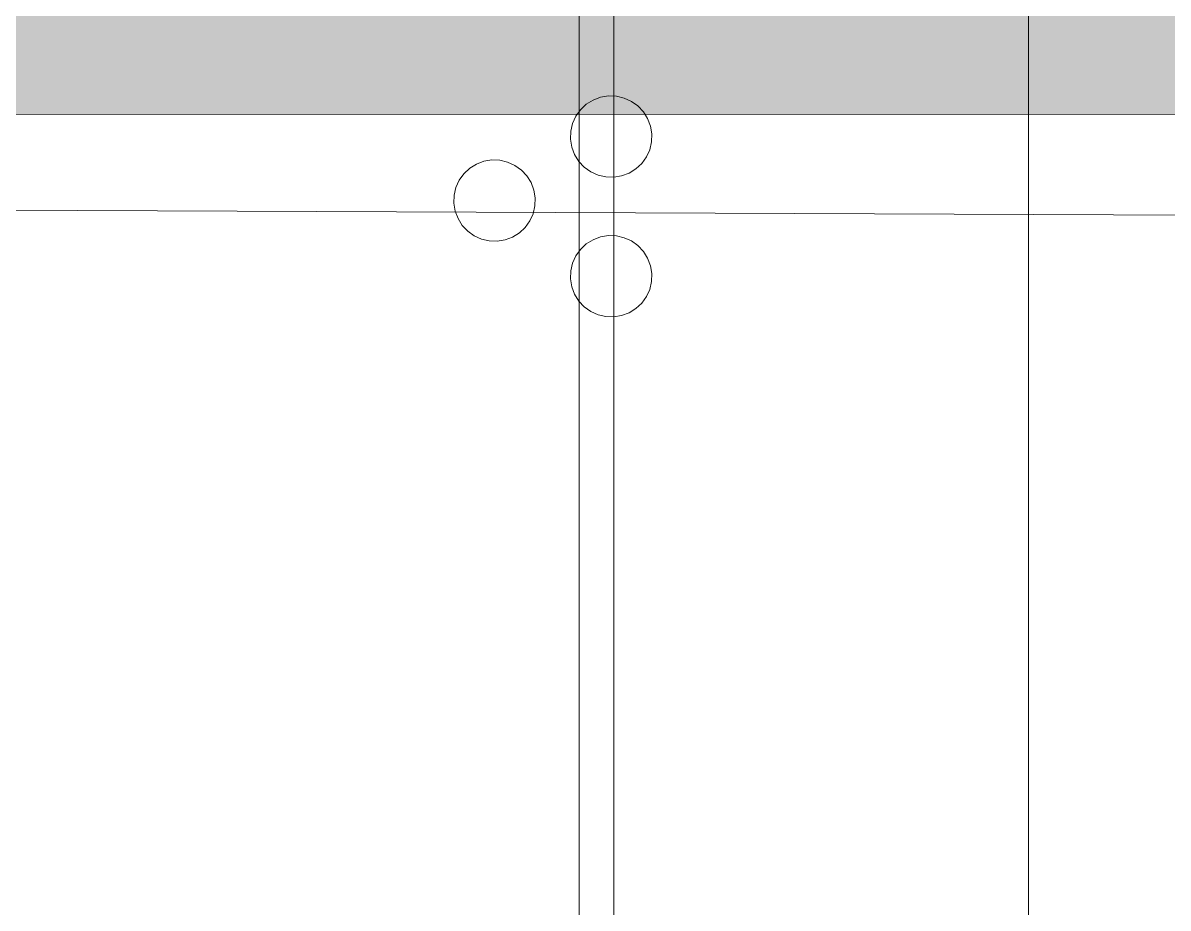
# Model space of a CAD drawing. Header units: inches. Extents: x -10671 to 1761, y -674 to 7170.
# Drawn here: x -7767.1 to -7570.3, y 5463.4 to 5615.5 of the extents above; entities that cross this region are included whole.
import ezdxf

# ---------------------------------------------------------------- set-up
doc = ezdxf.new("R2010")
doc.units = ezdxf.units.IN
doc.header["$LTSCALE"] = 19.2
doc.header["$MEASUREMENT"] = 0
doc.layers.add('Venue-Ceiling-HVAC', color=7, linetype='Continuous', lineweight=5, true_color=0xbbbbbb)
doc.layers.add('Venue-Rigging Steel-High', color=7, linetype='Continuous', lineweight=5, true_color=0x800000)
for name, color, linetype, lineweight in [('Venue-Ceiling-Lights', 7, 'Continuous', 5), ('Venue-Ceiling-Lights Circuits', 7, 'Continuous', 5), ('Venue-Walls and Doors', 7, 'Continuous', 5)]:
    doc.layers.add(name, color=color, linetype=linetype, lineweight=lineweight)

# ---------------------------------------------------------------- blocks, each defined once
blk = doc.blocks.new('Group-1308-1')
at = {"layer": 'Venue-Ceiling-Lights', "color": 12, "linetype": 'Continuous', "lineweight": 5, "true_color": 0xdd0000}
for points, invisible_edges in [([(-7672.96, 5595.51, 372.05), (-7670.24, 5601.52, 372.05), (-7666.44, 5602.95, 372.05), (-7672.96, 5595.51, 372.05)], 15), ([(-7665.52, 5588.98, 372.05), (-7672.96, 5595.51, 372.05), (-7666.44, 5602.95, 372.05), (-7665.52, 5588.98, 372.05)], 15), ([(-7666.44, 5602.95, 360.05), (-7670.24, 5601.52, 360.05), (-7672.96, 5595.51, 360.05), (-7666.44, 5602.95, 360.05)], 15), ([(-7658.99, 5596.42, 360.05), (-7666.44, 5602.95, 360.05), (-7672.96, 5595.51, 360.05), (-7658.99, 5596.42, 360.05)], 15), ([(-7672.96, 5595.51, 372.05), (-7672.04, 5599.47, 372.05), (-7670.24, 5601.52, 372.05), (-7672.96, 5595.51, 372.05)], 15), ([(-7670.24, 5601.52, 360.05), (-7672.04, 5599.47, 360.05), (-7672.96, 5595.51, 360.05), (-7670.24, 5601.52, 360.05)], 15), ([(-7672.04, 5599.47, 372.05), (-7671.24, 5600.58, 372.05), (-7670.24, 5601.52, 372.05), (-7672.04, 5599.47, 372.05)], 12), ([(-7670.24, 5601.52, 360.05), (-7671.24, 5600.58, 360.05), (-7672.04, 5599.47, 360.05), (-7670.24, 5601.52, 360.05)], 12), ([(-7670.24, 5601.52, 372.05), (-7669.08, 5602.24, 372.05), (-7666.44, 5602.95, 372.05), (-7670.24, 5601.52, 372.05)], 14), ([(-7666.44, 5602.95, 360.05), (-7669.08, 5602.24, 360.05), (-7670.24, 5601.52, 360.05), (-7666.44, 5602.95, 360.05)], 13), ([(-7669.08, 5602.24, 372.05), (-7667.79, 5602.73, 372.05), (-7666.44, 5602.95, 372.05), (-7669.08, 5602.24, 372.05)], 12), ([(-7666.44, 5602.95, 360.05), (-7667.79, 5602.73, 360.05), (-7669.08, 5602.24, 360.05), (-7666.44, 5602.95, 360.05)], 12), ([(-7666.44, 5602.95, 372.05), (-7665.07, 5602.91, 372.05), (-7662.48, 5602.03, 372.05), (-7666.44, 5602.95, 372.05)], 14), ([(-7666.44, 5602.95, 372.05), (-7662.48, 5602.03, 372.05), (-7660.43, 5600.23, 372.05), (-7666.44, 5602.95, 372.05)], 15), ([(-7666.44, 5602.95, 372.05), (-7660.43, 5600.23, 372.05), (-7658.99, 5596.42, 372.05), (-7666.44, 5602.95, 372.05)], 15), ([(-7666.44, 5602.95, 372.05), (-7658.99, 5596.42, 372.05), (-7665.52, 5588.98, 372.05), (-7666.44, 5602.95, 372.05)], 15), ([(-7662.48, 5602.03, 360.05), (-7665.07, 5602.91, 360.05), (-7666.44, 5602.95, 360.05), (-7662.48, 5602.03, 360.05)], 13), ([(-7660.43, 5600.23, 360.05), (-7662.48, 5602.03, 360.05), (-7666.44, 5602.95, 360.05), (-7660.43, 5600.23, 360.05)], 15), ([(-7658.99, 5596.42, 360.05), (-7660.43, 5600.23, 360.05), (-7666.44, 5602.95, 360.05), (-7658.99, 5596.42, 360.05)], 15), ([(-7665.07, 5602.91, 372.05), (-7663.73, 5602.6, 372.05), (-7662.48, 5602.03, 372.05), (-7665.07, 5602.91, 372.05)], 12), ([(-7662.48, 5602.03, 360.05), (-7663.73, 5602.6, 360.05), (-7665.07, 5602.91, 360.05), (-7662.48, 5602.03, 360.05)], 12), ([(-7662.48, 5602.03, 372.05), (-7661.36, 5601.23, 372.05), (-7660.43, 5600.23, 372.05), (-7662.48, 5602.03, 372.05)], 12), ([(-7660.43, 5600.23, 360.05), (-7661.36, 5601.23, 360.05), (-7662.48, 5602.03, 360.05), (-7660.43, 5600.23, 360.05)], 12), ([(-7672.96, 5595.51, 372.05), (-7672.92, 5596.88, 372.05), (-7672.04, 5599.47, 372.05), (-7672.96, 5595.51, 372.05)], 14), ([(-7672.04, 5599.47, 360.05), (-7672.92, 5596.88, 360.05), (-7672.96, 5595.51, 360.05), (-7672.04, 5599.47, 360.05)], 13), ([(-7672.92, 5596.88, 372.05), (-7672.61, 5598.22, 372.05), (-7672.04, 5599.47, 372.05), (-7672.92, 5596.88, 372.05)], 12), ([(-7672.04, 5599.47, 360.05), (-7672.61, 5598.22, 360.05), (-7672.92, 5596.88, 360.05), (-7672.04, 5599.47, 360.05)], 12), ([(-7660.43, 5600.23, 372.05), (-7659.7, 5599.06, 372.05), (-7658.99, 5596.42, 372.05), (-7660.43, 5600.23, 372.05)], 14), ([(-7658.99, 5596.42, 360.05), (-7659.7, 5599.06, 360.05), (-7660.43, 5600.23, 360.05), (-7658.99, 5596.42, 360.05)], 13), ([(-7659.7, 5599.06, 372.05), (-7659.22, 5597.78, 372.05), (-7658.99, 5596.42, 372.05), (-7659.7, 5599.06, 372.05)], 12), ([(-7658.99, 5596.42, 360.05), (-7659.22, 5597.78, 360.05), (-7659.7, 5599.06, 360.05), (-7658.99, 5596.42, 360.05)], 12), ([(-7672.96, 5595.51, 360.05), (-7665.52, 5588.98, 360.05), (-7658.99, 5596.42, 360.05), (-7672.96, 5595.51, 360.05)], 15), ([(-7672.26, 5592.87, 372.05), (-7672.74, 5594.15, 372.05), (-7672.96, 5595.51, 372.05), (-7672.26, 5592.87, 372.05)], 12), ([(-7671.53, 5591.71, 372.05), (-7672.26, 5592.87, 372.05), (-7672.96, 5595.51, 372.05), (-7671.53, 5591.71, 372.05)], 14), ([(-7665.52, 5588.98, 372.05), (-7671.53, 5591.71, 372.05), (-7672.96, 5595.51, 372.05), (-7665.52, 5588.98, 372.05)], 15), ([(-7672.96, 5595.51, 360.05), (-7672.74, 5594.15, 360.05), (-7672.26, 5592.87, 360.05), (-7672.96, 5595.51, 360.05)], 12), ([(-7672.96, 5595.51, 360.05), (-7672.26, 5592.87, 360.05), (-7671.53, 5591.71, 360.05), (-7672.96, 5595.51, 360.05)], 13), ([(-7672.96, 5595.51, 360.05), (-7671.53, 5591.71, 360.05), (-7665.52, 5588.98, 360.05), (-7672.96, 5595.51, 360.05)], 15), ([(-7658.99, 5596.42, 372.05), (-7661.72, 5590.41, 372.05), (-7665.52, 5588.98, 372.05), (-7658.99, 5596.42, 372.05)], 15), ([(-7665.52, 5588.98, 360.05), (-7661.72, 5590.41, 360.05), (-7658.99, 5596.42, 360.05), (-7665.52, 5588.98, 360.05)], 15), ([(-7658.99, 5596.42, 372.05), (-7659.92, 5592.47, 372.05), (-7661.72, 5590.41, 372.05), (-7658.99, 5596.42, 372.05)], 15), ([(-7661.72, 5590.41, 360.05), (-7659.92, 5592.47, 360.05), (-7658.99, 5596.42, 360.05), (-7661.72, 5590.41, 360.05)], 15), ([(-7658.99, 5596.42, 372.05), (-7659.04, 5595.05, 372.05), (-7659.92, 5592.47, 372.05), (-7658.99, 5596.42, 372.05)], 14), ([(-7659.92, 5592.47, 360.05), (-7659.04, 5595.05, 360.05), (-7658.99, 5596.42, 360.05), (-7659.92, 5592.47, 360.05)], 13), ([(-7659.04, 5595.05, 372.05), (-7659.35, 5593.72, 372.05), (-7659.92, 5592.47, 372.05), (-7659.04, 5595.05, 372.05)], 12), ([(-7659.92, 5592.47, 360.05), (-7659.35, 5593.72, 360.05), (-7659.04, 5595.05, 360.05), (-7659.92, 5592.47, 360.05)], 12), ([(-7693, 5584.51, 372.05), (-7690.28, 5590.52, 372.05), (-7686.47, 5591.95, 372.05), (-7693, 5584.51, 372.05)], 15), ([(-7685.56, 5577.98, 372.05), (-7693, 5584.51, 372.05), (-7686.47, 5591.95, 372.05), (-7685.56, 5577.98, 372.05)], 15), ([(-7686.47, 5591.95, 360.05), (-7690.28, 5590.52, 360.05), (-7693, 5584.51, 360.05), (-7686.47, 5591.95, 360.05)], 15), ([(-7679.03, 5585.42, 360.05), (-7686.47, 5591.95, 360.05), (-7693, 5584.51, 360.05), (-7679.03, 5585.42, 360.05)], 15), ([(-7690.28, 5590.52, 372.05), (-7689.11, 5591.24, 372.05), (-7686.47, 5591.95, 372.05), (-7690.28, 5590.52, 372.05)], 14), ([(-7686.47, 5591.95, 360.05), (-7689.11, 5591.24, 360.05), (-7690.28, 5590.52, 360.05), (-7686.47, 5591.95, 360.05)], 13), ([(-7689.11, 5591.24, 372.05), (-7687.83, 5591.73, 372.05), (-7686.47, 5591.95, 372.05), (-7689.11, 5591.24, 372.05)], 12), ([(-7686.47, 5591.95, 360.05), (-7687.83, 5591.73, 360.05), (-7689.11, 5591.24, 360.05), (-7686.47, 5591.95, 360.05)], 12), ([(-7686.47, 5591.95, 372.05), (-7685.1, 5591.91, 372.05), (-7682.51, 5591.03, 372.05), (-7686.47, 5591.95, 372.05)], 14), ([(-7686.47, 5591.95, 372.05), (-7682.51, 5591.03, 372.05), (-7680.46, 5589.23, 372.05), (-7686.47, 5591.95, 372.05)], 15), ([(-7686.47, 5591.95, 372.05), (-7680.46, 5589.23, 372.05), (-7679.03, 5585.42, 372.05), (-7686.47, 5591.95, 372.05)], 15), ([(-7686.47, 5591.95, 372.05), (-7679.03, 5585.42, 372.05), (-7685.56, 5577.98, 372.05), (-7686.47, 5591.95, 372.05)], 15), ([(-7682.51, 5591.03, 360.05), (-7685.1, 5591.91, 360.05), (-7686.47, 5591.95, 360.05), (-7682.51, 5591.03, 360.05)], 13), ([(-7680.46, 5589.23, 360.05), (-7682.51, 5591.03, 360.05), (-7686.47, 5591.95, 360.05), (-7680.46, 5589.23, 360.05)], 15), ([(-7679.03, 5585.42, 360.05), (-7680.46, 5589.23, 360.05), (-7686.47, 5591.95, 360.05), (-7679.03, 5585.42, 360.05)], 15), ([(-7685.1, 5591.91, 372.05), (-7683.76, 5591.6, 372.05), (-7682.51, 5591.03, 372.05), (-7685.1, 5591.91, 372.05)], 12), ([(-7682.51, 5591.03, 360.05), (-7683.76, 5591.6, 360.05), (-7685.1, 5591.91, 360.05), (-7682.51, 5591.03, 360.05)], 12), ([(-7669.48, 5589.9, 372.05), (-7670.59, 5590.7, 372.05), (-7671.53, 5591.71, 372.05), (-7669.48, 5589.9, 372.05)], 12), ([(-7665.52, 5588.98, 372.05), (-7669.48, 5589.9, 372.05), (-7671.53, 5591.71, 372.05), (-7665.52, 5588.98, 372.05)], 15), ([(-7671.53, 5591.71, 360.05), (-7670.59, 5590.7, 360.05), (-7669.48, 5589.9, 360.05), (-7671.53, 5591.71, 360.05)], 12), ([(-7671.53, 5591.71, 360.05), (-7669.48, 5589.9, 360.05), (-7665.52, 5588.98, 360.05), (-7671.53, 5591.71, 360.05)], 15), ([(-7659.92, 5592.47, 372.05), (-7660.72, 5591.35, 372.05), (-7661.72, 5590.41, 372.05), (-7659.92, 5592.47, 372.05)], 12), ([(-7661.72, 5590.41, 360.05), (-7660.72, 5591.35, 360.05), (-7659.92, 5592.47, 360.05), (-7661.72, 5590.41, 360.05)], 12), ([(-7693, 5584.51, 372.05), (-7692.08, 5588.47, 372.05), (-7690.28, 5590.52, 372.05), (-7693, 5584.51, 372.05)], 15), ([(-7690.28, 5590.52, 360.05), (-7692.08, 5588.47, 360.05), (-7693, 5584.51, 360.05), (-7690.28, 5590.52, 360.05)], 15), ([(-7692.08, 5588.47, 372.05), (-7691.28, 5589.58, 372.05), (-7690.28, 5590.52, 372.05), (-7692.08, 5588.47, 372.05)], 12), ([(-7690.28, 5590.52, 360.05), (-7691.28, 5589.58, 360.05), (-7692.08, 5588.47, 360.05), (-7690.28, 5590.52, 360.05)], 12), ([(-7682.51, 5591.03, 372.05), (-7681.4, 5590.23, 372.05), (-7680.46, 5589.23, 372.05), (-7682.51, 5591.03, 372.05)], 12), ([(-7680.46, 5589.23, 360.05), (-7681.4, 5590.23, 360.05), (-7682.51, 5591.03, 360.05), (-7680.46, 5589.23, 360.05)], 12), ([(-7666.89, 5589.03, 372.05), (-7668.23, 5589.34, 372.05), (-7669.48, 5589.9, 372.05), (-7666.89, 5589.03, 372.05)], 12), ([(-7665.52, 5588.98, 372.05), (-7666.89, 5589.03, 372.05), (-7669.48, 5589.9, 372.05), (-7665.52, 5588.98, 372.05)], 14), ([(-7669.48, 5589.9, 360.05), (-7668.23, 5589.34, 360.05), (-7666.89, 5589.03, 360.05), (-7669.48, 5589.9, 360.05)], 12), ([(-7669.48, 5589.9, 360.05), (-7666.89, 5589.03, 360.05), (-7665.52, 5588.98, 360.05), (-7669.48, 5589.9, 360.05)], 13), ([(-7661.72, 5590.41, 372.05), (-7662.88, 5589.69, 372.05), (-7665.52, 5588.98, 372.05), (-7661.72, 5590.41, 372.05)], 14), ([(-7665.52, 5588.98, 360.05), (-7662.88, 5589.69, 360.05), (-7661.72, 5590.41, 360.05), (-7665.52, 5588.98, 360.05)], 13), ([(-7662.88, 5589.69, 372.05), (-7664.17, 5589.21, 372.05), (-7665.52, 5588.98, 372.05), (-7662.88, 5589.69, 372.05)], 12), ([(-7665.52, 5588.98, 360.05), (-7664.17, 5589.21, 360.05), (-7662.88, 5589.69, 360.05), (-7665.52, 5588.98, 360.05)], 12), ([(-7693, 5584.51, 372.05), (-7692.95, 5585.88, 372.05), (-7692.08, 5588.47, 372.05), (-7693, 5584.51, 372.05)], 14), ([(-7692.08, 5588.47, 360.05), (-7692.95, 5585.88, 360.05), (-7693, 5584.51, 360.05), (-7692.08, 5588.47, 360.05)], 13), ([(-7692.95, 5585.88, 372.05), (-7692.64, 5587.22, 372.05), (-7692.08, 5588.47, 372.05), (-7692.95, 5585.88, 372.05)], 12), ([(-7692.08, 5588.47, 360.05), (-7692.64, 5587.22, 360.05), (-7692.95, 5585.88, 360.05), (-7692.08, 5588.47, 360.05)], 12), ([(-7680.46, 5589.23, 372.05), (-7679.74, 5588.06, 372.05), (-7679.03, 5585.42, 372.05), (-7680.46, 5589.23, 372.05)], 14), ([(-7679.03, 5585.42, 360.05), (-7679.74, 5588.06, 360.05), (-7680.46, 5589.23, 360.05), (-7679.03, 5585.42, 360.05)], 13), ([(-7679.74, 5588.06, 372.05), (-7679.25, 5586.78, 372.05), (-7679.03, 5585.42, 372.05), (-7679.74, 5588.06, 372.05)], 12), ([(-7679.03, 5585.42, 360.05), (-7679.25, 5586.78, 360.05), (-7679.74, 5588.06, 360.05), (-7679.03, 5585.42, 360.05)], 12), ([(-7693, 5584.51, 360.05), (-7685.56, 5577.98, 360.05), (-7679.03, 5585.42, 360.05), (-7693, 5584.51, 360.05)], 15), ([(-7679.03, 5585.42, 372.05), (-7681.75, 5579.41, 372.05), (-7685.56, 5577.98, 372.05), (-7679.03, 5585.42, 372.05)], 15), ([(-7685.56, 5577.98, 360.05), (-7681.75, 5579.41, 360.05), (-7679.03, 5585.42, 360.05), (-7685.56, 5577.98, 360.05)], 15), ([(-7679.03, 5585.42, 372.05), (-7679.95, 5581.47, 372.05), (-7681.75, 5579.41, 372.05), (-7679.03, 5585.42, 372.05)], 15), ([(-7681.75, 5579.41, 360.05), (-7679.95, 5581.47, 360.05), (-7679.03, 5585.42, 360.05), (-7681.75, 5579.41, 360.05)], 15), ([(-7679.03, 5585.42, 372.05), (-7679.07, 5584.05, 372.05), (-7679.95, 5581.47, 372.05), (-7679.03, 5585.42, 372.05)], 14), ([(-7679.95, 5581.47, 360.05), (-7679.07, 5584.05, 360.05), (-7679.03, 5585.42, 360.05), (-7679.95, 5581.47, 360.05)], 13), ([(-7692.29, 5581.87, 372.05), (-7692.78, 5583.15, 372.05), (-7693, 5584.51, 372.05), (-7692.29, 5581.87, 372.05)], 12), ([(-7691.57, 5580.71, 372.05), (-7692.29, 5581.87, 372.05), (-7693, 5584.51, 372.05), (-7691.57, 5580.71, 372.05)], 14), ([(-7685.56, 5577.98, 372.05), (-7691.57, 5580.71, 372.05), (-7693, 5584.51, 372.05), (-7685.56, 5577.98, 372.05)], 15), ([(-7693, 5584.51, 360.05), (-7692.78, 5583.15, 360.05), (-7692.29, 5581.87, 360.05), (-7693, 5584.51, 360.05)], 12), ([(-7693, 5584.51, 360.05), (-7692.29, 5581.87, 360.05), (-7691.57, 5580.71, 360.05), (-7693, 5584.51, 360.05)], 13), ([(-7693, 5584.51, 360.05), (-7691.57, 5580.71, 360.05), (-7685.56, 5577.98, 360.05), (-7693, 5584.51, 360.05)], 15), ([(-7679.07, 5584.05, 372.05), (-7679.39, 5582.72, 372.05), (-7679.95, 5581.47, 372.05), (-7679.07, 5584.05, 372.05)], 12), ([(-7679.95, 5581.47, 360.05), (-7679.39, 5582.72, 360.05), (-7679.07, 5584.05, 360.05), (-7679.95, 5581.47, 360.05)], 12), ([(-7679.95, 5581.47, 372.05), (-7680.75, 5580.35, 372.05), (-7681.75, 5579.41, 372.05), (-7679.95, 5581.47, 372.05)], 12), ([(-7681.75, 5579.41, 360.05), (-7680.75, 5580.35, 360.05), (-7679.95, 5581.47, 360.05), (-7681.75, 5579.41, 360.05)], 12), ([(-7689.51, 5578.9, 372.05), (-7690.63, 5579.7, 372.05), (-7691.57, 5580.71, 372.05), (-7689.51, 5578.9, 372.05)], 12), ([(-7685.56, 5577.98, 372.05), (-7689.51, 5578.9, 372.05), (-7691.57, 5580.71, 372.05), (-7685.56, 5577.98, 372.05)], 15), ([(-7691.57, 5580.71, 360.05), (-7690.63, 5579.7, 360.05), (-7689.51, 5578.9, 360.05), (-7691.57, 5580.71, 360.05)], 12), ([(-7691.57, 5580.71, 360.05), (-7689.51, 5578.9, 360.05), (-7685.56, 5577.98, 360.05), (-7691.57, 5580.71, 360.05)], 15), ([(-7686.93, 5578.03, 372.05), (-7688.26, 5578.34, 372.05), (-7689.51, 5578.9, 372.05), (-7686.93, 5578.03, 372.05)], 12), ([(-7685.56, 5577.98, 372.05), (-7686.93, 5578.03, 372.05), (-7689.51, 5578.9, 372.05), (-7685.56, 5577.98, 372.05)], 14), ([(-7689.51, 5578.9, 360.05), (-7688.26, 5578.34, 360.05), (-7686.93, 5578.03, 360.05), (-7689.51, 5578.9, 360.05)], 12), ([(-7689.51, 5578.9, 360.05), (-7686.93, 5578.03, 360.05), (-7685.56, 5577.98, 360.05), (-7689.51, 5578.9, 360.05)], 13), ([(-7681.75, 5579.41, 372.05), (-7682.92, 5578.69, 372.05), (-7685.56, 5577.98, 372.05), (-7681.75, 5579.41, 372.05)], 14), ([(-7685.56, 5577.98, 360.05), (-7682.92, 5578.69, 360.05), (-7681.75, 5579.41, 360.05), (-7685.56, 5577.98, 360.05)], 13), ([(-7682.92, 5578.69, 372.05), (-7684.2, 5578.21, 372.05), (-7685.56, 5577.98, 372.05), (-7682.92, 5578.69, 372.05)], 12), ([(-7685.56, 5577.98, 360.05), (-7684.2, 5578.21, 360.05), (-7682.92, 5578.69, 360.05), (-7685.56, 5577.98, 360.05)], 12), ([(-7672.96, 5571.51, 372.05), (-7670.24, 5577.52, 372.05), (-7666.44, 5578.95, 372.05), (-7672.96, 5571.51, 372.05)], 15), ([(-7665.52, 5564.98, 372.05), (-7672.96, 5571.51, 372.05), (-7666.44, 5578.95, 372.05), (-7665.52, 5564.98, 372.05)], 15), ([(-7666.44, 5578.95, 360.05), (-7670.24, 5577.52, 360.05), (-7672.96, 5571.51, 360.05), (-7666.44, 5578.95, 360.05)], 15), ([(-7658.99, 5572.42, 360.05), (-7666.44, 5578.95, 360.05), (-7672.96, 5571.51, 360.05), (-7658.99, 5572.42, 360.05)], 15), ([(-7672.96, 5571.51, 372.05), (-7672.04, 5575.47, 372.05), (-7670.24, 5577.52, 372.05), (-7672.96, 5571.51, 372.05)], 15), ([(-7670.24, 5577.52, 360.05), (-7672.04, 5575.47, 360.05), (-7672.96, 5571.51, 360.05), (-7670.24, 5577.52, 360.05)], 15), ([(-7672.04, 5575.47, 372.05), (-7671.24, 5576.58, 372.05), (-7670.24, 5577.52, 372.05), (-7672.04, 5575.47, 372.05)], 12), ([(-7670.24, 5577.52, 360.05), (-7671.24, 5576.58, 360.05), (-7672.04, 5575.47, 360.05), (-7670.24, 5577.52, 360.05)], 12), ([(-7670.24, 5577.52, 372.05), (-7669.08, 5578.24, 372.05), (-7666.44, 5578.95, 372.05), (-7670.24, 5577.52, 372.05)], 14), ([(-7666.44, 5578.95, 360.05), (-7669.08, 5578.24, 360.05), (-7670.24, 5577.52, 360.05), (-7666.44, 5578.95, 360.05)], 13), ([(-7669.08, 5578.24, 372.05), (-7667.79, 5578.73, 372.05), (-7666.44, 5578.95, 372.05), (-7669.08, 5578.24, 372.05)], 12), ([(-7666.44, 5578.95, 360.05), (-7667.79, 5578.73, 360.05), (-7669.08, 5578.24, 360.05), (-7666.44, 5578.95, 360.05)], 12), ([(-7666.44, 5578.95, 372.05), (-7665.07, 5578.91, 372.05), (-7662.48, 5578.03, 372.05), (-7666.44, 5578.95, 372.05)], 14), ([(-7666.44, 5578.95, 372.05), (-7662.48, 5578.03, 372.05), (-7660.43, 5576.23, 372.05), (-7666.44, 5578.95, 372.05)], 15), ([(-7666.44, 5578.95, 372.05), (-7660.43, 5576.23, 372.05), (-7658.99, 5572.42, 372.05), (-7666.44, 5578.95, 372.05)], 15), ([(-7666.44, 5578.95, 372.05), (-7658.99, 5572.42, 372.05), (-7665.52, 5564.98, 372.05), (-7666.44, 5578.95, 372.05)], 15), ([(-7662.48, 5578.03, 360.05), (-7665.07, 5578.91, 360.05), (-7666.44, 5578.95, 360.05), (-7662.48, 5578.03, 360.05)], 13), ([(-7660.43, 5576.23, 360.05), (-7662.48, 5578.03, 360.05), (-7666.44, 5578.95, 360.05), (-7660.43, 5576.23, 360.05)], 15), ([(-7658.99, 5572.42, 360.05), (-7660.43, 5576.23, 360.05), (-7666.44, 5578.95, 360.05), (-7658.99, 5572.42, 360.05)], 15), ([(-7665.07, 5578.91, 372.05), (-7663.73, 5578.6, 372.05), (-7662.48, 5578.03, 372.05), (-7665.07, 5578.91, 372.05)], 12), ([(-7662.48, 5578.03, 360.05), (-7663.73, 5578.6, 360.05), (-7665.07, 5578.91, 360.05), (-7662.48, 5578.03, 360.05)], 12), ([(-7662.48, 5578.03, 372.05), (-7661.36, 5577.23, 372.05), (-7660.43, 5576.23, 372.05), (-7662.48, 5578.03, 372.05)], 12), ([(-7660.43, 5576.23, 360.05), (-7661.36, 5577.23, 360.05), (-7662.48, 5578.03, 360.05), (-7660.43, 5576.23, 360.05)], 12), ([(-7660.43, 5576.23, 372.05), (-7659.7, 5575.06, 372.05), (-7658.99, 5572.42, 372.05), (-7660.43, 5576.23, 372.05)], 14), ([(-7658.99, 5572.42, 360.05), (-7659.7, 5575.06, 360.05), (-7660.43, 5576.23, 360.05), (-7658.99, 5572.42, 360.05)], 13), ([(-7672.96, 5571.51, 372.05), (-7672.92, 5572.88, 372.05), (-7672.04, 5575.47, 372.05), (-7672.96, 5571.51, 372.05)], 14), ([(-7672.04, 5575.47, 360.05), (-7672.92, 5572.88, 360.05), (-7672.96, 5571.51, 360.05), (-7672.04, 5575.47, 360.05)], 13), ([(-7672.92, 5572.88, 372.05), (-7672.61, 5574.22, 372.05), (-7672.04, 5575.47, 372.05), (-7672.92, 5572.88, 372.05)], 12), ([(-7672.04, 5575.47, 360.05), (-7672.61, 5574.22, 360.05), (-7672.92, 5572.88, 360.05), (-7672.04, 5575.47, 360.05)], 12), ([(-7659.7, 5575.06, 372.05), (-7659.22, 5573.78, 372.05), (-7658.99, 5572.42, 372.05), (-7659.7, 5575.06, 372.05)], 12), ([(-7658.99, 5572.42, 360.05), (-7659.22, 5573.78, 360.05), (-7659.7, 5575.06, 360.05), (-7658.99, 5572.42, 360.05)], 12), ([(-7672.96, 5571.51, 360.05), (-7665.52, 5564.98, 360.05), (-7658.99, 5572.42, 360.05), (-7672.96, 5571.51, 360.05)], 15), ([(-7658.99, 5572.42, 372.05), (-7661.72, 5566.41, 372.05), (-7665.52, 5564.98, 372.05), (-7658.99, 5572.42, 372.05)], 15), ([(-7665.52, 5564.98, 360.05), (-7661.72, 5566.41, 360.05), (-7658.99, 5572.42, 360.05), (-7665.52, 5564.98, 360.05)], 15), ([(-7658.99, 5572.42, 372.05), (-7659.92, 5568.47, 372.05), (-7661.72, 5566.41, 372.05), (-7658.99, 5572.42, 372.05)], 15), ([(-7661.72, 5566.41, 360.05), (-7659.92, 5568.47, 360.05), (-7658.99, 5572.42, 360.05), (-7661.72, 5566.41, 360.05)], 15), ([(-7658.99, 5572.42, 372.05), (-7659.04, 5571.05, 372.05), (-7659.92, 5568.47, 372.05), (-7658.99, 5572.42, 372.05)], 14), ([(-7659.92, 5568.47, 360.05), (-7659.04, 5571.05, 360.05), (-7658.99, 5572.42, 360.05), (-7659.92, 5568.47, 360.05)], 13), ([(-7672.26, 5568.87, 372.05), (-7672.74, 5570.15, 372.05), (-7672.96, 5571.51, 372.05), (-7672.26, 5568.87, 372.05)], 12), ([(-7671.53, 5567.71, 372.05), (-7672.26, 5568.87, 372.05), (-7672.96, 5571.51, 372.05), (-7671.53, 5567.71, 372.05)], 14), ([(-7665.52, 5564.98, 372.05), (-7671.53, 5567.71, 372.05), (-7672.96, 5571.51, 372.05), (-7665.52, 5564.98, 372.05)], 15), ([(-7672.96, 5571.51, 360.05), (-7672.74, 5570.15, 360.05), (-7672.26, 5568.87, 360.05), (-7672.96, 5571.51, 360.05)], 12), ([(-7672.96, 5571.51, 360.05), (-7672.26, 5568.87, 360.05), (-7671.53, 5567.71, 360.05), (-7672.96, 5571.51, 360.05)], 13), ([(-7672.96, 5571.51, 360.05), (-7671.53, 5567.71, 360.05), (-7665.52, 5564.98, 360.05), (-7672.96, 5571.51, 360.05)], 15), ([(-7659.04, 5571.05, 372.05), (-7659.35, 5569.72, 372.05), (-7659.92, 5568.47, 372.05), (-7659.04, 5571.05, 372.05)], 12), ([(-7659.92, 5568.47, 360.05), (-7659.35, 5569.72, 360.05), (-7659.04, 5571.05, 360.05), (-7659.92, 5568.47, 360.05)], 12), ([(-7669.48, 5565.9, 372.05), (-7670.59, 5566.7, 372.05), (-7671.53, 5567.71, 372.05), (-7669.48, 5565.9, 372.05)], 12), ([(-7665.52, 5564.98, 372.05), (-7669.48, 5565.9, 372.05), (-7671.53, 5567.71, 372.05), (-7665.52, 5564.98, 372.05)], 15), ([(-7671.53, 5567.71, 360.05), (-7670.59, 5566.7, 360.05), (-7669.48, 5565.9, 360.05), (-7671.53, 5567.71, 360.05)], 12), ([(-7671.53, 5567.71, 360.05), (-7669.48, 5565.9, 360.05), (-7665.52, 5564.98, 360.05), (-7671.53, 5567.71, 360.05)], 15), ([(-7659.92, 5568.47, 372.05), (-7660.72, 5567.35, 372.05), (-7661.72, 5566.41, 372.05), (-7659.92, 5568.47, 372.05)], 12), ([(-7661.72, 5566.41, 360.05), (-7660.72, 5567.35, 360.05), (-7659.92, 5568.47, 360.05), (-7661.72, 5566.41, 360.05)], 12), ([(-7666.89, 5565.03, 372.05), (-7668.23, 5565.34, 372.05), (-7669.48, 5565.9, 372.05), (-7666.89, 5565.03, 372.05)], 12), ([(-7665.52, 5564.98, 372.05), (-7666.89, 5565.03, 372.05), (-7669.48, 5565.9, 372.05), (-7665.52, 5564.98, 372.05)], 14), ([(-7669.48, 5565.9, 360.05), (-7668.23, 5565.34, 360.05), (-7666.89, 5565.03, 360.05), (-7669.48, 5565.9, 360.05)], 12), ([(-7669.48, 5565.9, 360.05), (-7666.89, 5565.03, 360.05), (-7665.52, 5564.98, 360.05), (-7669.48, 5565.9, 360.05)], 13), ([(-7661.72, 5566.41, 372.05), (-7662.88, 5565.69, 372.05), (-7665.52, 5564.98, 372.05), (-7661.72, 5566.41, 372.05)], 14), ([(-7665.52, 5564.98, 360.05), (-7662.88, 5565.69, 360.05), (-7661.72, 5566.41, 360.05), (-7665.52, 5564.98, 360.05)], 13), ([(-7662.88, 5565.69, 372.05), (-7664.17, 5565.21, 372.05), (-7665.52, 5564.98, 372.05), (-7662.88, 5565.69, 372.05)], 12), ([(-7665.52, 5564.98, 360.05), (-7664.17, 5565.21, 360.05), (-7662.88, 5565.69, 360.05), (-7665.52, 5564.98, 360.05)], 12)]:
    blk.add_3dface(points, dxfattribs=dict(at, invisible_edges=invisible_edges))
for points in [[(-7670.24, 5601.52, 372.05), (-7670.24, 5601.52, 360.05), (-7671.24, 5600.58, 360.05), (-7671.24, 5600.58, 372.05)], [(-7669.08, 5602.24, 372.05), (-7669.08, 5602.24, 360.05), (-7670.24, 5601.52, 360.05), (-7670.24, 5601.52, 372.05)], [(-7667.79, 5602.73, 372.05), (-7667.79, 5602.73, 360.05), (-7669.08, 5602.24, 360.05), (-7669.08, 5602.24, 372.05)], [(-7666.44, 5602.95, 372.05), (-7666.44, 5602.95, 360.05), (-7667.79, 5602.73, 360.05), (-7667.79, 5602.73, 372.05)], [(-7665.07, 5602.91, 372.05), (-7665.07, 5602.91, 360.05), (-7666.44, 5602.95, 360.05), (-7666.44, 5602.95, 372.05)], [(-7663.73, 5602.6, 372.05), (-7663.73, 5602.6, 360.05), (-7665.07, 5602.91, 360.05), (-7665.07, 5602.91, 372.05)], [(-7662.48, 5602.03, 372.05), (-7662.48, 5602.03, 360.05), (-7663.73, 5602.6, 360.05), (-7663.73, 5602.6, 372.05)], [(-7661.36, 5601.23, 372.05), (-7661.36, 5601.23, 360.05), (-7662.48, 5602.03, 360.05), (-7662.48, 5602.03, 372.05)], [(-7660.43, 5600.23, 372.05), (-7660.43, 5600.23, 360.05), (-7661.36, 5601.23, 360.05), (-7661.36, 5601.23, 372.05)], [(-7672.04, 5599.47, 372.05), (-7672.04, 5599.47, 360.05), (-7672.61, 5598.22, 360.05), (-7672.61, 5598.22, 372.05)], [(-7671.24, 5600.58, 372.05), (-7671.24, 5600.58, 360.05), (-7672.04, 5599.47, 360.05), (-7672.04, 5599.47, 372.05)], [(-7659.7, 5599.06, 372.05), (-7659.7, 5599.06, 360.05), (-7660.43, 5600.23, 360.05), (-7660.43, 5600.23, 372.05)], [(-7672.61, 5598.22, 372.05), (-7672.61, 5598.22, 360.05), (-7672.92, 5596.88, 360.05), (-7672.92, 5596.88, 372.05)], [(-7659.22, 5597.78, 372.05), (-7659.22, 5597.78, 360.05), (-7659.7, 5599.06, 360.05), (-7659.7, 5599.06, 372.05)], [(-7658.99, 5596.42, 372.05), (-7658.99, 5596.42, 360.05), (-7659.22, 5597.78, 360.05), (-7659.22, 5597.78, 372.05)], [(-7672.92, 5596.88, 372.05), (-7672.92, 5596.88, 360.05), (-7672.96, 5595.51, 360.05), (-7672.96, 5595.51, 372.05)], [(-7672.96, 5595.51, 372.05), (-7672.96, 5595.51, 360.05), (-7672.74, 5594.15, 360.05), (-7672.74, 5594.15, 372.05)], [(-7659.04, 5595.05, 372.05), (-7659.04, 5595.05, 360.05), (-7658.99, 5596.42, 360.05), (-7658.99, 5596.42, 372.05)], [(-7672.74, 5594.15, 372.05), (-7672.74, 5594.15, 360.05), (-7672.26, 5592.87, 360.05), (-7672.26, 5592.87, 372.05)], [(-7659.92, 5592.47, 372.05), (-7659.92, 5592.47, 360.05), (-7659.35, 5593.72, 360.05), (-7659.35, 5593.72, 372.05)], [(-7659.35, 5593.72, 372.05), (-7659.35, 5593.72, 360.05), (-7659.04, 5595.05, 360.05), (-7659.04, 5595.05, 372.05)], [(-7687.83, 5591.73, 372.05), (-7687.83, 5591.73, 360.05), (-7689.11, 5591.24, 360.05), (-7689.11, 5591.24, 372.05)], [(-7686.47, 5591.95, 372.05), (-7686.47, 5591.95, 360.05), (-7687.83, 5591.73, 360.05), (-7687.83, 5591.73, 372.05)], [(-7685.1, 5591.91, 372.05), (-7685.1, 5591.91, 360.05), (-7686.47, 5591.95, 360.05), (-7686.47, 5591.95, 372.05)], [(-7683.76, 5591.6, 372.05), (-7683.76, 5591.6, 360.05), (-7685.1, 5591.91, 360.05), (-7685.1, 5591.91, 372.05)], [(-7682.51, 5591.03, 372.05), (-7682.51, 5591.03, 360.05), (-7683.76, 5591.6, 360.05), (-7683.76, 5591.6, 372.05)], [(-7672.26, 5592.87, 372.05), (-7672.26, 5592.87, 360.05), (-7671.53, 5591.71, 360.05), (-7671.53, 5591.71, 372.05)], [(-7671.53, 5591.71, 372.05), (-7671.53, 5591.71, 360.05), (-7670.59, 5590.7, 360.05), (-7670.59, 5590.7, 372.05)], [(-7661.72, 5590.41, 372.05), (-7661.72, 5590.41, 360.05), (-7660.72, 5591.35, 360.05), (-7660.72, 5591.35, 372.05)], [(-7660.72, 5591.35, 372.05), (-7660.72, 5591.35, 360.05), (-7659.92, 5592.47, 360.05), (-7659.92, 5592.47, 372.05)], [(-7691.28, 5589.58, 372.05), (-7691.28, 5589.58, 360.05), (-7692.08, 5588.47, 360.05), (-7692.08, 5588.47, 372.05)], [(-7690.28, 5590.52, 372.05), (-7690.28, 5590.52, 360.05), (-7691.28, 5589.58, 360.05), (-7691.28, 5589.58, 372.05)], [(-7689.11, 5591.24, 372.05), (-7689.11, 5591.24, 360.05), (-7690.28, 5590.52, 360.05), (-7690.28, 5590.52, 372.05)], [(-7681.4, 5590.23, 372.05), (-7681.4, 5590.23, 360.05), (-7682.51, 5591.03, 360.05), (-7682.51, 5591.03, 372.05)], [(-7680.46, 5589.23, 372.05), (-7680.46, 5589.23, 360.05), (-7681.4, 5590.23, 360.05), (-7681.4, 5590.23, 372.05)], [(-7670.59, 5590.7, 372.05), (-7670.59, 5590.7, 360.05), (-7669.48, 5589.9, 360.05), (-7669.48, 5589.9, 372.05)], [(-7669.48, 5589.9, 372.05), (-7669.48, 5589.9, 360.05), (-7668.23, 5589.34, 360.05), (-7668.23, 5589.34, 372.05)], [(-7668.23, 5589.34, 372.05), (-7668.23, 5589.34, 360.05), (-7666.89, 5589.03, 360.05), (-7666.89, 5589.03, 372.05)], [(-7664.17, 5589.21, 372.05), (-7664.17, 5589.21, 360.05), (-7662.88, 5589.69, 360.05), (-7662.88, 5589.69, 372.05)], [(-7662.88, 5589.69, 372.05), (-7662.88, 5589.69, 360.05), (-7661.72, 5590.41, 360.05), (-7661.72, 5590.41, 372.05)], [(-7692.08, 5588.47, 372.05), (-7692.08, 5588.47, 360.05), (-7692.64, 5587.22, 360.05), (-7692.64, 5587.22, 372.05)], [(-7679.74, 5588.06, 372.05), (-7679.74, 5588.06, 360.05), (-7680.46, 5589.23, 360.05), (-7680.46, 5589.23, 372.05)], [(-7679.25, 5586.78, 372.05), (-7679.25, 5586.78, 360.05), (-7679.74, 5588.06, 360.05), (-7679.74, 5588.06, 372.05)], [(-7666.89, 5589.03, 372.05), (-7666.89, 5589.03, 360.05), (-7665.52, 5588.98, 360.05), (-7665.52, 5588.98, 372.05)], [(-7665.52, 5588.98, 372.05), (-7665.52, 5588.98, 360.05), (-7664.17, 5589.21, 360.05), (-7664.17, 5589.21, 372.05)], [(-7692.95, 5585.88, 372.05), (-7692.95, 5585.88, 360.05), (-7693, 5584.51, 360.05), (-7693, 5584.51, 372.05)], [(-7692.64, 5587.22, 372.05), (-7692.64, 5587.22, 360.05), (-7692.95, 5585.88, 360.05), (-7692.95, 5585.88, 372.05)], [(-7679.03, 5585.42, 372.05), (-7679.03, 5585.42, 360.05), (-7679.25, 5586.78, 360.05), (-7679.25, 5586.78, 372.05)], [(-7679.07, 5584.05, 372.05), (-7679.07, 5584.05, 360.05), (-7679.03, 5585.42, 360.05), (-7679.03, 5585.42, 372.05)], [(-7693, 5584.51, 372.05), (-7693, 5584.51, 360.05), (-7692.78, 5583.15, 360.05), (-7692.78, 5583.15, 372.05)], [(-7679.39, 5582.72, 372.05), (-7679.39, 5582.72, 360.05), (-7679.07, 5584.05, 360.05), (-7679.07, 5584.05, 372.05)], [(-7692.78, 5583.15, 372.05), (-7692.78, 5583.15, 360.05), (-7692.29, 5581.87, 360.05), (-7692.29, 5581.87, 372.05)], [(-7692.29, 5581.87, 372.05), (-7692.29, 5581.87, 360.05), (-7691.57, 5580.71, 360.05), (-7691.57, 5580.71, 372.05)], [(-7680.75, 5580.35, 372.05), (-7680.75, 5580.35, 360.05), (-7679.95, 5581.47, 360.05), (-7679.95, 5581.47, 372.05)], [(-7679.95, 5581.47, 372.05), (-7679.95, 5581.47, 360.05), (-7679.39, 5582.72, 360.05), (-7679.39, 5582.72, 372.05)], [(-7691.57, 5580.71, 372.05), (-7691.57, 5580.71, 360.05), (-7690.63, 5579.7, 360.05), (-7690.63, 5579.7, 372.05)], [(-7690.63, 5579.7, 372.05), (-7690.63, 5579.7, 360.05), (-7689.51, 5578.9, 360.05), (-7689.51, 5578.9, 372.05)], [(-7681.75, 5579.41, 372.05), (-7681.75, 5579.41, 360.05), (-7680.75, 5580.35, 360.05), (-7680.75, 5580.35, 372.05)], [(-7689.51, 5578.9, 372.05), (-7689.51, 5578.9, 360.05), (-7688.26, 5578.34, 360.05), (-7688.26, 5578.34, 372.05)], [(-7688.26, 5578.34, 372.05), (-7688.26, 5578.34, 360.05), (-7686.93, 5578.03, 360.05), (-7686.93, 5578.03, 372.05)], [(-7686.93, 5578.03, 372.05), (-7686.93, 5578.03, 360.05), (-7685.56, 5577.98, 360.05), (-7685.56, 5577.98, 372.05)], [(-7685.56, 5577.98, 372.05), (-7685.56, 5577.98, 360.05), (-7684.2, 5578.21, 360.05), (-7684.2, 5578.21, 372.05)], [(-7684.2, 5578.21, 372.05), (-7684.2, 5578.21, 360.05), (-7682.92, 5578.69, 360.05), (-7682.92, 5578.69, 372.05)], [(-7682.92, 5578.69, 372.05), (-7682.92, 5578.69, 360.05), (-7681.75, 5579.41, 360.05), (-7681.75, 5579.41, 372.05)], [(-7670.24, 5577.52, 372.05), (-7670.24, 5577.52, 360.05), (-7671.24, 5576.58, 360.05), (-7671.24, 5576.58, 372.05)], [(-7669.08, 5578.24, 372.05), (-7669.08, 5578.24, 360.05), (-7670.24, 5577.52, 360.05), (-7670.24, 5577.52, 372.05)], [(-7667.79, 5578.73, 372.05), (-7667.79, 5578.73, 360.05), (-7669.08, 5578.24, 360.05), (-7669.08, 5578.24, 372.05)], [(-7666.44, 5578.95, 372.05), (-7666.44, 5578.95, 360.05), (-7667.79, 5578.73, 360.05), (-7667.79, 5578.73, 372.05)], [(-7665.07, 5578.91, 372.05), (-7665.07, 5578.91, 360.05), (-7666.44, 5578.95, 360.05), (-7666.44, 5578.95, 372.05)], [(-7663.73, 5578.6, 372.05), (-7663.73, 5578.6, 360.05), (-7665.07, 5578.91, 360.05), (-7665.07, 5578.91, 372.05)], [(-7662.48, 5578.03, 372.05), (-7662.48, 5578.03, 360.05), (-7663.73, 5578.6, 360.05), (-7663.73, 5578.6, 372.05)], [(-7661.36, 5577.23, 372.05), (-7661.36, 5577.23, 360.05), (-7662.48, 5578.03, 360.05), (-7662.48, 5578.03, 372.05)], [(-7671.24, 5576.58, 372.05), (-7671.24, 5576.58, 360.05), (-7672.04, 5575.47, 360.05), (-7672.04, 5575.47, 372.05)], [(-7660.43, 5576.23, 372.05), (-7660.43, 5576.23, 360.05), (-7661.36, 5577.23, 360.05), (-7661.36, 5577.23, 372.05)], [(-7659.7, 5575.06, 372.05), (-7659.7, 5575.06, 360.05), (-7660.43, 5576.23, 360.05), (-7660.43, 5576.23, 372.05)], [(-7672.61, 5574.22, 372.05), (-7672.61, 5574.22, 360.05), (-7672.92, 5572.88, 360.05), (-7672.92, 5572.88, 372.05)], [(-7672.04, 5575.47, 372.05), (-7672.04, 5575.47, 360.05), (-7672.61, 5574.22, 360.05), (-7672.61, 5574.22, 372.05)], [(-7659.22, 5573.78, 372.05), (-7659.22, 5573.78, 360.05), (-7659.7, 5575.06, 360.05), (-7659.7, 5575.06, 372.05)], [(-7658.99, 5572.42, 372.05), (-7658.99, 5572.42, 360.05), (-7659.22, 5573.78, 360.05), (-7659.22, 5573.78, 372.05)], [(-7672.92, 5572.88, 372.05), (-7672.92, 5572.88, 360.05), (-7672.96, 5571.51, 360.05), (-7672.96, 5571.51, 372.05)], [(-7659.04, 5571.05, 372.05), (-7659.04, 5571.05, 360.05), (-7658.99, 5572.42, 360.05), (-7658.99, 5572.42, 372.05)], [(-7672.96, 5571.51, 372.05), (-7672.96, 5571.51, 360.05), (-7672.74, 5570.15, 360.05), (-7672.74, 5570.15, 372.05)], [(-7672.74, 5570.15, 372.05), (-7672.74, 5570.15, 360.05), (-7672.26, 5568.87, 360.05), (-7672.26, 5568.87, 372.05)], [(-7659.92, 5568.47, 372.05), (-7659.92, 5568.47, 360.05), (-7659.35, 5569.72, 360.05), (-7659.35, 5569.72, 372.05)], [(-7659.35, 5569.72, 372.05), (-7659.35, 5569.72, 360.05), (-7659.04, 5571.05, 360.05), (-7659.04, 5571.05, 372.05)], [(-7672.26, 5568.87, 372.05), (-7672.26, 5568.87, 360.05), (-7671.53, 5567.71, 360.05), (-7671.53, 5567.71, 372.05)], [(-7671.53, 5567.71, 372.05), (-7671.53, 5567.71, 360.05), (-7670.59, 5566.7, 360.05), (-7670.59, 5566.7, 372.05)], [(-7660.72, 5567.35, 372.05), (-7660.72, 5567.35, 360.05), (-7659.92, 5568.47, 360.05), (-7659.92, 5568.47, 372.05)], [(-7670.59, 5566.7, 372.05), (-7670.59, 5566.7, 360.05), (-7669.48, 5565.9, 360.05), (-7669.48, 5565.9, 372.05)], [(-7669.48, 5565.9, 372.05), (-7669.48, 5565.9, 360.05), (-7668.23, 5565.34, 360.05), (-7668.23, 5565.34, 372.05)], [(-7664.17, 5565.21, 372.05), (-7664.17, 5565.21, 360.05), (-7662.88, 5565.69, 360.05), (-7662.88, 5565.69, 372.05)], [(-7662.88, 5565.69, 372.05), (-7662.88, 5565.69, 360.05), (-7661.72, 5566.41, 360.05), (-7661.72, 5566.41, 372.05)], [(-7661.72, 5566.41, 372.05), (-7661.72, 5566.41, 360.05), (-7660.72, 5567.35, 360.05), (-7660.72, 5567.35, 372.05)], [(-7668.23, 5565.34, 372.05), (-7668.23, 5565.34, 360.05), (-7666.89, 5565.03, 360.05), (-7666.89, 5565.03, 372.05)], [(-7666.89, 5565.03, 372.05), (-7666.89, 5565.03, 360.05), (-7665.52, 5564.98, 360.05), (-7665.52, 5564.98, 372.05)], [(-7665.52, 5564.98, 372.05), (-7665.52, 5564.98, 360.05), (-7664.17, 5565.21, 360.05), (-7664.17, 5565.21, 372.05)]]:
    blk.add_3dface(points, dxfattribs=at)

msp = doc.modelspace()

# ---------------------------------------------------------------- hatches: boundary and pattern name
at = {"layer": 'Venue-Ceiling-HVAC', "linetype": 'Continuous', "lineweight": 0, "true_color": 0xbbbbbb}
msp.add_hatch(color=9, dxfattribs=at).paths.add_polyline_path([(-9581.34, 5599.26), (-9581.74, 5705.54), (-9599.48, 5705.54), (-9599.48, 5765.54), (-9539.48, 5765.54), (-9539.48, 5705.54), (-9557.33, 5705.54), (-9557.33, 5634.63), (-9145.78, 5634.63), (-9145.78, 5705.6), (-9164.97, 5705.6), (-9164.97, 5765.57), (-9104.92, 5765.57), (-9104.92, 5705.6), (-9122.64, 5705.6), (-9122.64, 5634.64), (-8699.14, 5634.64), (-8699.14, 5705.47), (-8718.34, 5705.47), (-8718.34, 5765.58), (-8658.36, 5765.54), (-8658.36, 5705.54), (-8676.11, 5705.54), (-8676.11, 5634.64), (-8250.36, 5634.64), (-8250.36, 5705.54), (-8269.57, 5705.54), (-8269.57, 5765.54), (-8209.57, 5765.54), (-8209.57, 5705.54), (-8227.35, 5705.54), (-8227.35, 5634.73), (-7816.69, 5634.73), (-7816.69, 5705.54), (-7835.88, 5705.54), (-7835.88, 5765.54), (-7775.88, 5765.54), (-7775.88, 5705.54), (-7793.31, 5705.54), (-7793.31, 5634.73), (-7559.34, 5635.22), (-7559.34, 5599.85)])

# ---------------------------------------------------------------- linework, layer by layer
at = {"layer": 'Venue-Ceiling-HVAC', "flags": 128}
msp.add_lwpolyline([(-7559.34, 5599.85), (-9581.34, 5599.26)], dxfattribs=at)
at = {"layer": 'Venue-Ceiling-Lights Circuits', "color": 7, "linetype": 'Continuous', "lineweight": 5}
msp.add_line((-7466.2, 5582.07), (-10211.82, 5593.58), dxfattribs=at)
at = {"layer": 'Venue-Rigging Steel-High'}
for p, q in [((-7671.49, 6841.36), (-7671.49, 3989.62)), ((-7665.49, 6841.36), (-7665.49, 3989.62))]:
    msp.add_line(p, q, dxfattribs=at)
at = {"layer": 'Venue-Walls and Doors', "flags": 128}
msp.add_lwpolyline([(-7594.26, 4942.1), (-7586.63, 4942.1), (-7586.63, 4954.29), (-7538.63, 4954.29), (-7538.63, 6001.91), (-7586.63, 6001.91), (-7586.63, 6014.1), (-7594.26, 6014.1)], close=True, dxfattribs=at)

# ---------------------------------------------------------------- block references
at = {"layer": 'Venue-Ceiling-Lights', "color": 12, "true_color": 0xdd0000}
msp.add_blockref('Group-1308-1', (0, 0), dxfattribs=at)

doc.saveas('drawing.dxf')
